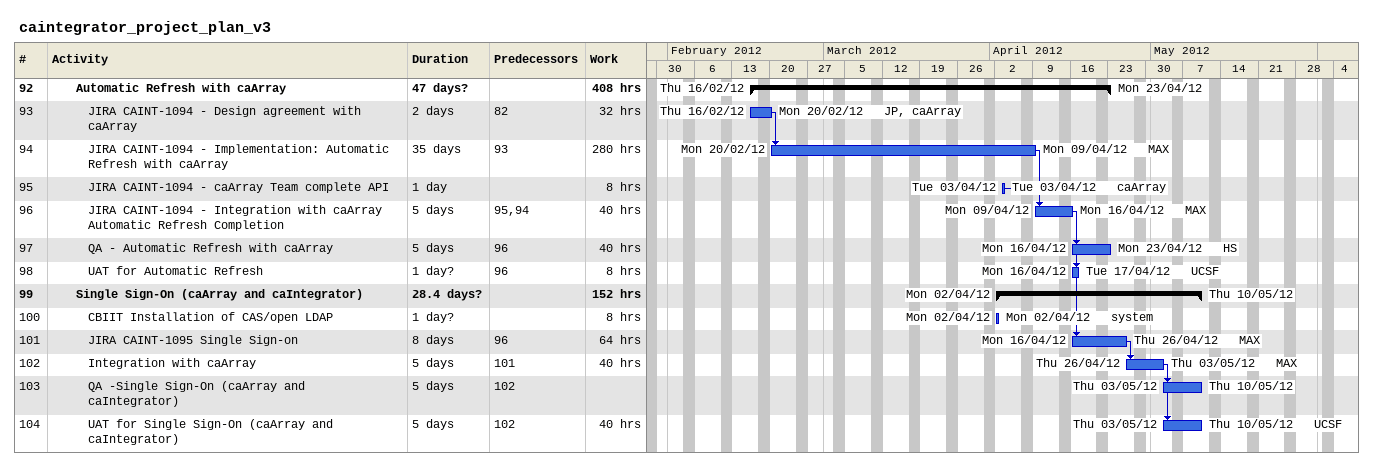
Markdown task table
caintegrator_project_plan_v3

| ID | Level | Task | Duration | Start | Finish | Predecessors | Resources | Work (h) |
|---|---|---|---|---|---|---|---|---|
| 92 | 3 | **Automatic Refresh with caArray** | 47d? | 2012-02-16 | 2012-04-23 |  |  | 408 |
| 93 | 4 | JIRA CAINT-1094 - Design agreement with caArray | 2d | 2012-02-16 | 2012-02-20 | 82 | JP, caArray | 32 |
| 94 | 4 | JIRA CAINT-1094 - Implementation: Automatic Refresh with caArray | 35d | 2012-02-20 | 2012-04-09 | 93 | MAX | 280 |
| 95 | 4 | JIRA CAINT-1094 - caArray Team complete API | 1d | 2012-04-03 | 2012-04-03 |  | caArray | 8 |
| 96 | 4 | JIRA CAINT-1094 - Integration with caArray Automatic Refresh Completion | 5d | 2012-04-09 | 2012-04-16 | 95, 94 | MAX | 40 |
| 97 | 4 | QA - Automatic Refresh with caArray | 5d | 2012-04-16 | 2012-04-23 | 96 | HS | 40 |
| 98 | 4 | UAT for Automatic Refresh | 1d? | 2012-04-16 | 2012-04-17 | 96 | UCSF | 8 |
| 99 | 3 | **Single Sign-On (caArray and caIntegrator)** | 28.4d? | 2012-04-02 | 2012-05-10 |  |  | 152 |
| 100 | 4 | CBIIT Installation of CAS/open LDAP | 1d? | 2012-04-02 | 2012-04-02 |  | system | 8 |
| 101 | 4 | JIRA CAINT-1095 Single Sign-on | 8d | 2012-04-16 | 2012-04-26 | 96 | MAX | 64 |
| 102 | 4 | Integration with caArray | 5d | 2012-04-26 | 2012-05-03 | 101 | MAX | 40 |
| 103 | 4 | QA -Single Sign-On (caArray and caIntegrator) | 5d | 2012-05-03 | 2012-05-10 | 102 |  |  |
| 104 | 4 | UAT for Single Sign-On (caArray and caIntegrator) | 5d | 2012-05-03 | 2012-05-10 | 102 | UCSF | 40 |
